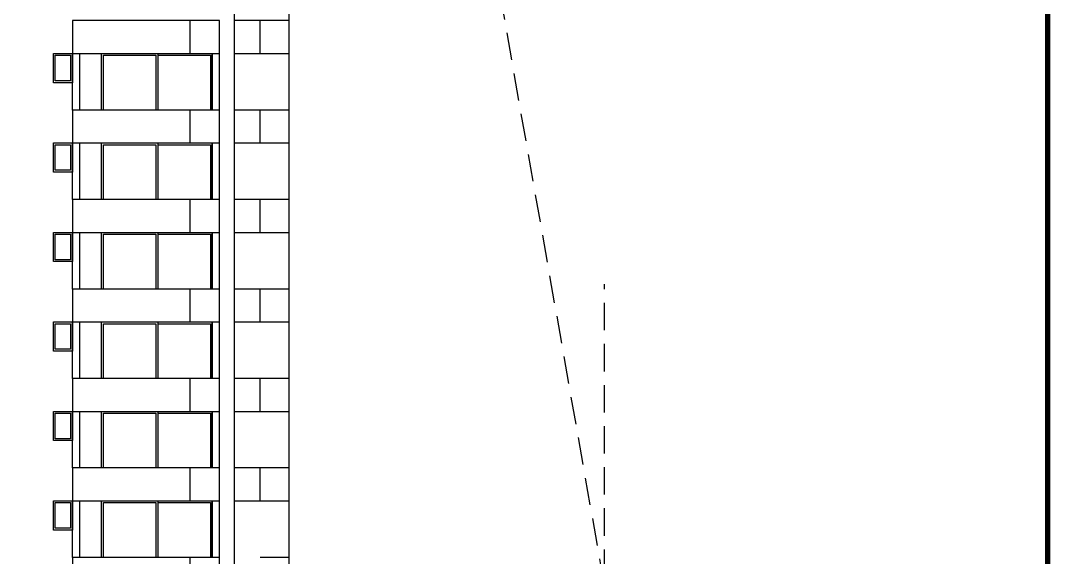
# Model space of a CAD drawing. Header units: millimetres. Extents: x 1217 to 2428, y 234 to 644.
# Drawn here: x 2129.4 to 2157.6, y 387.95 to 402.65 of the extents above; entities that cross this region are included whole.
import ezdxf

# ---------------------------------------------------------------- set-up
doc = ezdxf.new("R2010")
doc.units = ezdxf.units.MM
doc.linetypes.add('HIDDEN', pattern=[0.375, 0.25, -0.125])
for name, color, linetype in [('0.1', 251, 'Continuous'), ('0.2', 2, 'Continuous'), ('0.3', 6, 'Continuous'), ('MURO', 5, 'Continuous')]:
    doc.layers.add(name, color=color, linetype=linetype)

msp = doc.modelspace()

# ---------------------------------------------------------------- linework, layer by layer
at = {"layer": '0.1', "ltscale": 3, "const_width": 0.15}
msp.add_lwpolyline([(2099.52436, 358.90321), (2099.52436, 446.90321), (2157.52436, 446.90321), (2157.52436, 358.90321)], close=True, dxfattribs=at)
at = {"layer": '0.1', "ltscale": 3, "elevation": 0}
for points in [[(2136.75896, 383.15099), (2136.75896, 434.50099)], [(2135.25915, 401.75099), (2135.25915, 404.20099)], [(2135.25915, 401.75099), (2135.95896, 401.75099), (2135.95896, 402.65099), (2135.25915, 402.65099)], [(2135.95896, 401.75099), (2136.75896, 401.75099), (2136.75896, 402.65099), (2135.95896, 402.65099)], [(2131.61876, 400.20099), (2131.61876, 401.75099), (2134.64904, 401.75099), (2134.64904, 400.20099)], [(2131.66876, 400.20099), (2131.66876, 401.70099), (2133.1089, 401.70099)], [(2133.1089, 401.70099), (2133.1089, 400.20099)], [(2133.1589, 401.75099), (2133.1589, 400.20099)], [(2133.1589, 401.70099), (2134.59904, 401.70099), (2134.59904, 400.20099)], [(2135.25915, 399.30099), (2135.25915, 401.75099)], [(2135.25915, 399.30099), (2135.95896, 399.30099), (2135.95896, 400.20099), (2135.25915, 400.20099)], [(2135.95896, 399.30099), (2136.75896, 399.30099), (2136.75896, 400.20099), (2135.95896, 400.20099)], [(2131.61876, 397.75099), (2131.61876, 399.30099), (2134.64904, 399.30099), (2134.64904, 397.75099)], [(2133.1589, 399.30099), (2133.1589, 397.75099)], [(2135.25915, 396.85099), (2135.25915, 399.30099)], [(2131.66876, 397.75099), (2131.66876, 399.25099), (2133.1089, 399.25099)], [(2133.1089, 399.25099), (2133.1089, 397.75099)], [(2133.1589, 399.25099), (2134.59904, 399.25099), (2134.59904, 397.75099)], [(2135.25915, 396.85099), (2135.95896, 396.85099), (2135.95896, 397.75099), (2135.25915, 397.75099)], [(2135.95896, 396.85099), (2136.75896, 396.85099), (2136.75896, 397.75099), (2135.95896, 397.75099)], [(2131.61876, 395.30099), (2131.61876, 396.85099), (2134.64904, 396.85099), (2134.64904, 395.30099)], [(2131.66876, 395.30099), (2131.66876, 396.80099), (2133.1089, 396.80099)], [(2133.1089, 396.80099), (2133.1089, 395.30099)], [(2133.1589, 396.85099), (2133.1589, 395.30099)], [(2133.1589, 396.80099), (2134.59904, 396.80099), (2134.59904, 395.30099)], [(2135.25915, 394.40099), (2135.25915, 396.85099)], [(2135.25915, 394.40099), (2135.95896, 394.40099), (2135.95896, 395.30099), (2135.25915, 395.30099)], [(2135.95896, 394.40099), (2136.75896, 394.40099), (2136.75896, 395.30099), (2135.95896, 395.30099)], [(2131.61876, 392.85099), (2131.61876, 394.40099), (2134.64904, 394.40099), (2134.64904, 392.85099)], [(2131.66876, 392.85099), (2131.66876, 394.35099), (2133.1089, 394.35099)], [(2133.1089, 394.35099), (2133.1089, 392.85099)], [(2133.1589, 394.40099), (2133.1589, 392.85099)], [(2133.1589, 394.35099), (2134.59904, 394.35099), (2134.59904, 392.85099)], [(2135.25915, 391.95099), (2135.25915, 394.40099)], [(2135.25915, 391.95099), (2135.95896, 391.95099), (2135.95896, 392.85099), (2135.25915, 392.85099)], [(2135.95896, 391.95099), (2136.75896, 391.95099), (2136.75896, 392.85099), (2135.95896, 392.85099)], [(2131.61876, 390.40099), (2131.61876, 391.95099), (2134.64904, 391.95099), (2134.64904, 390.40099)], [(2133.1589, 391.95099), (2133.1589, 390.40099)], [(2135.25915, 389.50099), (2135.25915, 391.95099)], [(2131.66876, 390.40099), (2131.66876, 391.90099), (2133.1089, 391.90099)], [(2133.1089, 391.90099), (2133.1089, 390.40099)], [(2133.1589, 391.90099), (2134.59904, 391.90099), (2134.59904, 390.40099)], [(2135.25915, 389.50099), (2135.95896, 389.50099), (2135.95896, 390.40099), (2135.25915, 390.40099)], [(2135.95896, 389.50099), (2136.75896, 389.50099), (2136.75896, 390.40099), (2135.95896, 390.40099)], [(2131.61876, 387.95099), (2131.61876, 389.50099), (2134.64904, 389.50099), (2134.64904, 387.95099)], [(2131.66876, 387.95099), (2131.66876, 389.45099), (2133.1089, 389.45099)], [(2133.1089, 389.45099), (2133.1089, 387.95099)], [(2133.1589, 389.50099), (2133.1589, 387.95099)], [(2133.1589, 389.45099), (2134.59904, 389.45099), (2134.59904, 387.95099)], [(2135.25915, 387.05099), (2135.25915, 389.50099)], [(2135.95896, 387.05099), (2136.75896, 387.05099), (2136.75896, 387.95099), (2135.95896, 387.95099)]]:
    msp.add_lwpolyline(points, dxfattribs=at)
for points in [[(2130.30002, 401.75099), (2130.8191, 401.75099), (2130.8191, 400.95099), (2130.30002, 400.95099)], [(2130.35002, 401.70099), (2130.7691, 401.70099), (2130.7691, 401.00099), (2130.35002, 401.00099)], [(2130.30002, 399.30099), (2130.8191, 399.30099), (2130.8191, 398.50099), (2130.30002, 398.50099)], [(2130.35002, 399.25099), (2130.7691, 399.25099), (2130.7691, 398.55099), (2130.35002, 398.55099)], [(2130.30002, 396.85099), (2130.8191, 396.85099), (2130.8191, 396.05099), (2130.30002, 396.05099)], [(2130.35002, 396.80099), (2130.7691, 396.80099), (2130.7691, 396.10099), (2130.35002, 396.10099)], [(2130.30002, 394.40099), (2130.8191, 394.40099), (2130.8191, 393.60099), (2130.30002, 393.60099)], [(2130.35002, 394.35099), (2130.7691, 394.35099), (2130.7691, 393.65099), (2130.35002, 393.65099)], [(2130.30002, 391.95099), (2130.8191, 391.95099), (2130.8191, 391.15099), (2130.30002, 391.15099)], [(2130.35002, 391.90099), (2130.7691, 391.90099), (2130.7691, 391.20099), (2130.35002, 391.20099)], [(2130.30002, 389.50099), (2130.8191, 389.50099), (2130.8191, 388.70099), (2130.30002, 388.70099)], [(2130.35002, 389.45099), (2130.7691, 389.45099), (2130.7691, 388.75099), (2130.35002, 388.75099)]]:
    msp.add_lwpolyline(points, close=True, dxfattribs=at)
at = {"layer": '0.2', "linetype": 'HIDDEN', "ltscale": 3, "elevation": 0}
for points in [[(2145.3916, 387.17099), (2136.35484, 438.42099)], [(2145.39161, 376.17099), (2145.3916, 395.43387)]]:
    msp.add_lwpolyline(points, dxfattribs=at)
at = {"layer": '0.2', "ltscale": 3, "elevation": 0}
for points in [[(2131.61876, 400.20099), (2131.61876, 401.75099)], [(2131.61876, 397.75099), (2131.61876, 399.30099)], [(2131.61876, 395.30099), (2131.61876, 396.85099)], [(2131.61876, 392.85099), (2131.61876, 394.40099)], [(2131.61876, 390.40099), (2131.61876, 391.95099)], [(2131.61876, 387.95099), (2131.61876, 389.50099)]]:
    msp.add_lwpolyline(points, dxfattribs=at)
at = {"layer": '0.3', "ltscale": 3, "elevation": 0}
for points in [[(2134.04704, 401.75099), (2134.84896, 401.75099), (2134.84896, 402.65099), (2134.04704, 402.65099)], [(2130.8191, 400.20099), (2130.8191, 401.75099)], [(2131.0191, 400.20099), (2131.0191, 401.75099)], [(2134.64904, 400.20099), (2134.64904, 401.75099)], [(2134.84896, 400.20099), (2134.84896, 401.75099)], [(2134.04704, 399.30099), (2134.84896, 399.30099), (2134.84896, 400.20099), (2134.04704, 400.20099)], [(2130.8191, 397.75099), (2130.8191, 399.30099)], [(2131.0191, 397.75099), (2131.0191, 399.30099)], [(2134.64904, 397.75099), (2134.64904, 399.30099)], [(2134.84896, 397.75099), (2134.84896, 399.30099)], [(2134.04704, 396.85099), (2134.84896, 396.85099), (2134.84896, 397.75099), (2134.04704, 397.75099)], [(2130.8191, 395.30099), (2130.8191, 396.85099)], [(2131.0191, 395.30099), (2131.0191, 396.85099)], [(2134.64904, 395.30099), (2134.64904, 396.85099)], [(2134.84896, 395.30099), (2134.84896, 396.85099)], [(2134.04704, 394.40099), (2134.84896, 394.40099), (2134.84896, 395.30099), (2134.04704, 395.30099)], [(2130.8191, 392.85099), (2130.8191, 394.40099)], [(2131.0191, 392.85099), (2131.0191, 394.40099)], [(2134.64904, 392.85099), (2134.64904, 394.40099)], [(2134.84896, 392.85099), (2134.84896, 394.40099)], [(2134.04704, 391.95099), (2134.84896, 391.95099), (2134.84896, 392.85099), (2134.04704, 392.85099)], [(2130.8191, 390.40099), (2130.8191, 391.95099)], [(2131.0191, 390.40099), (2131.0191, 391.95099)], [(2134.64904, 390.40099), (2134.64904, 391.95099)], [(2134.84896, 390.40099), (2134.84896, 391.95099)], [(2134.04704, 389.50099), (2134.84896, 389.50099), (2134.84896, 390.40099), (2134.04704, 390.40099)], [(2130.8191, 387.95099), (2130.8191, 389.50099)], [(2131.0191, 387.95099), (2131.0191, 389.50099)], [(2134.64904, 387.95099), (2134.64904, 389.50099)], [(2134.84896, 387.95099), (2134.84896, 389.50099)], [(2134.04704, 387.05099), (2134.84896, 387.05099), (2134.84896, 387.95099), (2134.04704, 387.95099)]]:
    msp.add_lwpolyline(points, dxfattribs=at)
at = {"layer": 'MURO', "ltscale": 3, "elevation": 0}
for points in [[(2134.04704, 402.65099), (2130.8191, 402.65099), (2130.8191, 401.75099), (2134.04704, 401.75099)], [(2134.04704, 400.20099), (2130.8191, 400.20099), (2130.8191, 399.30099), (2134.04704, 399.30099)], [(2134.04704, 397.75099), (2130.8191, 397.75099), (2130.8191, 396.85099), (2134.04704, 396.85099)], [(2134.04704, 395.30099), (2130.8191, 395.30099), (2130.8191, 394.40099), (2134.04704, 394.40099)], [(2134.04704, 392.85099), (2130.8191, 392.85099), (2130.8191, 391.95099), (2134.04704, 391.95099)], [(2134.04704, 390.40099), (2130.8191, 390.40099), (2130.8191, 389.50099), (2134.04704, 389.50099)], [(2134.04704, 387.95099), (2130.8191, 387.95099), (2130.8191, 387.05099), (2134.04704, 387.05099)]]:
    msp.add_lwpolyline(points, close=True, dxfattribs=at)

doc.saveas('drawing.dxf')
